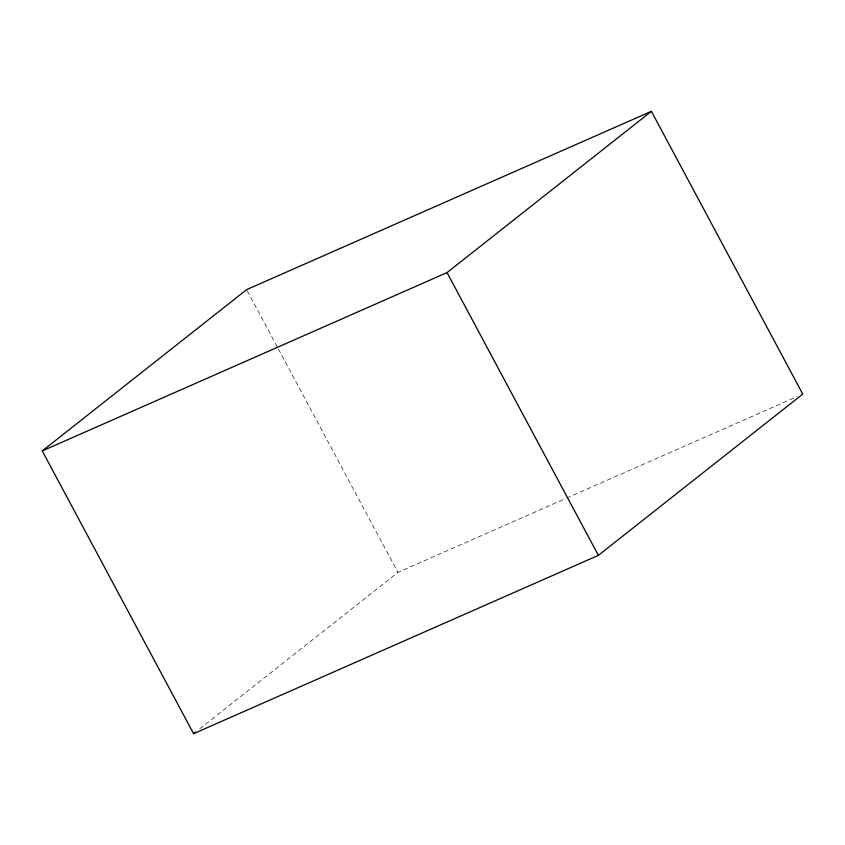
<?xml version="1.0" encoding="UTF-8"?>
<svg xmlns="http://www.w3.org/2000/svg" width="845" height="845" viewBox="0 0 845 845"><rect width="100%" height="100%" fill="white"/><g stroke="black" fill="none" stroke-linecap="round" stroke-linejoin="round"><path stroke-width="0.63" stroke-dasharray="4.22 3.17" d="M199.79 728.791L397.963 572.403L565.421 498.634M566.625 498.106L796.729 396.738M247.247 290.807L277.762 347.823M278.385 348.985L397.963 572.403"/><path stroke-width="1.27" d="M42.25 450.913L246.624 289.645L651.4 111.318L802.75 394.087L598.376 555.355L193.6 733.682L42.25 450.913L447.037 272.597L651.4 111.318M193.6 733.682L195.66 732.045M447.037 272.597L598.376 555.355"/></g></svg>
